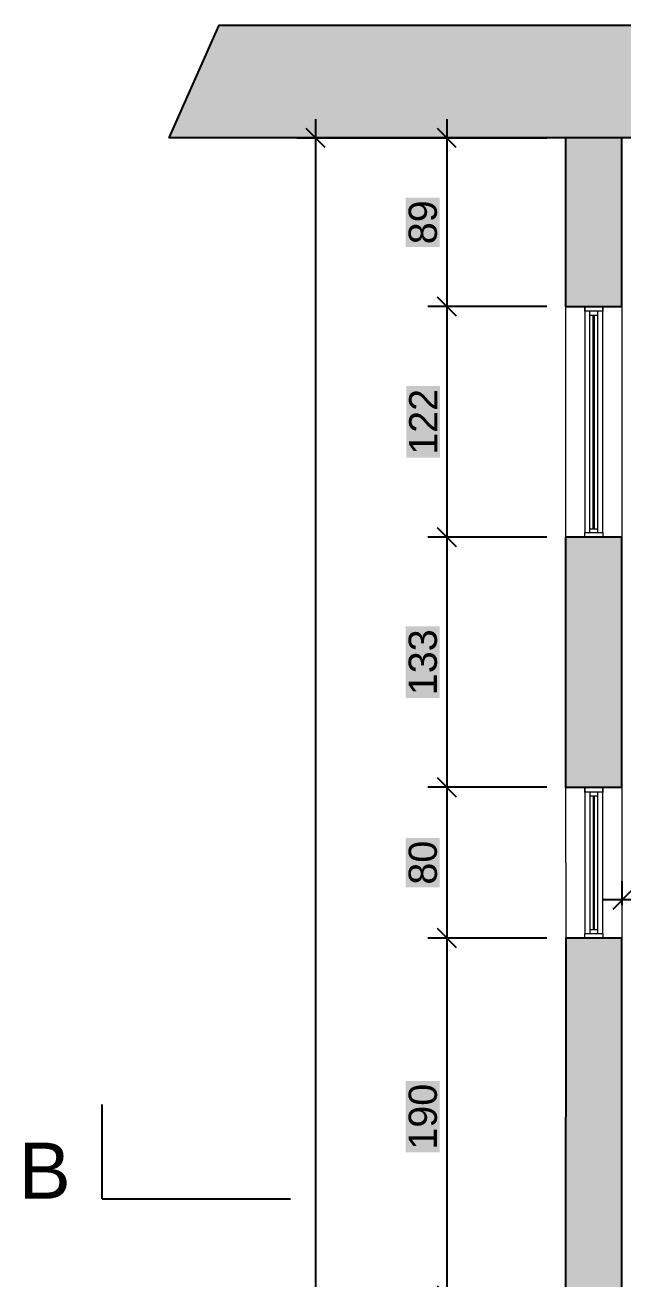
# Model space of a CAD drawing. Header units: millimetres. Extents: x 930 to 6336, y 2219 to 4338.
# Drawn here: x 4071 to 4388, y 3141 to 3806 of the extents above; entities that cross this region are included whole.
import ezdxf

# ---------------------------------------------------------------- set-up
doc = ezdxf.new("R2010")
doc.units = ezdxf.units.MM
doc.layers.add('dettagli', color=6, linetype='Continuous')
doc.layers.add('muri sezionati', color=1, linetype='Continuous')
doc.layers.add('QUOTE', color=3, linetype='Continuous', lineweight=9)
doc.layers.add('serramenti e scale', color=4, linetype='Continuous', lineweight=18)
doc.styles.get("Standard").update_dxf_attribs({"font": 'arial.ttf'})
doc.dimstyles.new('ook', dxfattribs={"dimtxt": 15, "dimasz": 10, "dimexe": 10, "dimexo": 10, "dimgap": 5, "dimtad": 1, "dimtoh": 1, "dimdec": 0, "dimzin": 0, "dimdsep": 46, "dimtxsty": 'Standard', "dimblk": 'OBLIQUE', "dimcen": 0.09, "dimdle": 10, "dimclrt": 3, "dimadec": 0, "dimazin": 0, "dimtfac": 1, "dimtdec": 0, "dimtofl": 0, "dimtmove": 0, "dimatfit": 3, "dimldrblk": 'OBLIQUE', "dimfxl": 1, "dimtfill": 2, "dimtfillclr": 250, "dimtolj": 1, "dimtzin": 0, "dimarcsym": 0})

# ---------------------------------------------------------------- blocks, each defined once
blk = doc.blocks.new('_Oblique')
at = {"color": 0, "linetype": 'ByBlock', "lineweight": -2}
blk.add_line((-0.5, -0.5), (0.5, 0.5), dxfattribs=at)
blk = doc.blocks.new('*D59')
at = {"layer": 'Defpoints', "color": 0, "transparency": 16777216}
for p in [(4357.58, 3746.51), (4225.06, 2457.21), (4357.79, 2457.21)]:
    blk.add_point(p, dxfattribs=at)
at = {"layer": 'QUOTE', "color": 0, "lineweight": -2, "transparency": 16777216}
for p, q in [((4225.06, 3756.51), (4225.06, 2447.21)), ((4347.58, 3746.51), (4215.06, 3746.51)), ((4347.79, 2457.21), (4215.06, 2457.21))]:
    blk.add_line(p, q, dxfattribs=at)
at = {"layer": 'QUOTE', "color": 0, "lineweight": -2, "transparency": 16777216, "xscale": 10, "yscale": 10, "zscale": 10}
for p, rotation in [((4225.06, 3746.51), 90), ((4225.06, 2457.21), 270)]:
    blk.add_blockref('_Oblique', p, dxfattribs=dict(at, rotation=rotation))
at = {"layer": 'QUOTE', "color": 3, "transparency": 16777216, "insert": (4212.39, 3101.86), "char_height": 15, "attachment_point": 5, "rotation": 90, "bg_fill": 1, "box_fill_scale": 1.1, "bg_fill_color": 250, "bg_fill_transparency": 0}
blk.add_mtext('\\A1;1300', dxfattribs=at)
blk = doc.blocks.new('*D44')
at = {"layer": 'Defpoints', "color": 0, "transparency": 16777216}
for p in [(4357.79, 3534.68), (4294.73, 3401.95), (4357.79, 3401.95)]:
    blk.add_point(p, dxfattribs=at)
at = {"layer": 'QUOTE', "color": 0, "lineweight": -2, "transparency": 16777216}
for p, q in [((4294.73, 3544.68), (4294.73, 3391.95)), ((4347.79, 3534.68), (4284.73, 3534.68)), ((4347.79, 3401.95), (4284.73, 3401.95))]:
    blk.add_line(p, q, dxfattribs=at)
at = {"layer": 'QUOTE', "color": 0, "lineweight": -2, "transparency": 16777216, "xscale": 10, "yscale": 10, "zscale": 10}
for p, rotation in [((4294.73, 3534.68), 90), ((4294.73, 3401.95), 270)]:
    blk.add_blockref('_Oblique', p, dxfattribs=dict(at, rotation=rotation))
at = {"layer": 'QUOTE', "color": 3, "transparency": 16777216, "insert": (4282.07, 3468.32), "char_height": 15, "attachment_point": 5, "rotation": 90, "bg_fill": 1, "box_fill_scale": 1.1, "bg_fill_color": 250, "bg_fill_transparency": 0}
blk.add_mtext('\\A1;133', dxfattribs=at)
blk = doc.blocks.new('*D45')
at = {"layer": 'Defpoints', "color": 0, "transparency": 16777216}
for p in [(4357.87, 3321.96), (4294.73, 3132.3), (4357.79, 3132.3)]:
    blk.add_point(p, dxfattribs=at)
at = {"layer": 'QUOTE', "color": 0, "lineweight": -2, "transparency": 16777216}
for p, q in [((4294.73, 3331.96), (4294.73, 3122.3)), ((4347.87, 3321.96), (4284.73, 3321.96)), ((4347.79, 3132.3), (4284.73, 3132.3))]:
    blk.add_line(p, q, dxfattribs=at)
at = {"layer": 'QUOTE', "color": 0, "lineweight": -2, "transparency": 16777216, "xscale": 10, "yscale": 10, "zscale": 10}
for p, rotation in [((4294.73, 3321.96), 90), ((4294.73, 3132.3), 270)]:
    blk.add_blockref('_Oblique', p, dxfattribs=dict(at, rotation=rotation))
at = {"layer": 'QUOTE', "color": 3, "transparency": 16777216, "insert": (4282.07, 3227.13), "char_height": 15, "attachment_point": 5, "rotation": 90, "bg_fill": 1, "box_fill_scale": 1.1, "bg_fill_color": 250, "bg_fill_transparency": 0}
blk.add_mtext('\\A1;190', dxfattribs=at)
blk = doc.blocks.new('*D46')
at = {"layer": 'Defpoints', "color": 0, "transparency": 16777216}
for p in [(4357.79, 3132.3), (4294.73, 2791.69), (4357.79, 2791.69)]:
    blk.add_point(p, dxfattribs=at)
at = {"layer": 'QUOTE', "color": 0, "lineweight": -2, "transparency": 16777216}
for p, q in [((4294.73, 3142.3), (4294.73, 2781.69)), ((4347.79, 3132.3), (4284.73, 3132.3)), ((4347.79, 2791.69), (4284.73, 2791.69))]:
    blk.add_line(p, q, dxfattribs=at)
at = {"layer": 'QUOTE', "color": 0, "lineweight": -2, "transparency": 16777216, "xscale": 10, "yscale": 10, "zscale": 10}
for p, rotation in [((4294.73, 3132.3), 90), ((4294.73, 2791.69), 270)]:
    blk.add_blockref('_Oblique', p, dxfattribs=dict(at, rotation=rotation))
at = {"layer": 'QUOTE', "color": 3, "transparency": 16777216, "insert": (4282.07, 2961.99), "char_height": 15, "attachment_point": 5, "rotation": 90, "bg_fill": 1, "box_fill_scale": 1.1, "bg_fill_color": 250, "bg_fill_transparency": 0}
blk.add_mtext('\\A1;341', dxfattribs=at)
blk = doc.blocks.new('*D25')
at = {"layer": 'Defpoints', "color": 0, "transparency": 16777216}
for p in [(4387.87, 3342.16), (4387.87, 3329.43), (4487.79, 3329.43)]:
    blk.add_point(p, dxfattribs=at)
at = {"layer": 'QUOTE', "color": 0, "lineweight": -2, "transparency": 16777216}
for p, q in [((4387.87, 3339.43), (4387.87, 3352.16)), ((4487.79, 3339.43), (4487.79, 3352.16)), ((4497.79, 3342.16), (4377.87, 3342.16))]:
    blk.add_line(p, q, dxfattribs=at)
at = {"layer": 'QUOTE', "color": 0, "lineweight": -2, "transparency": 16777216, "xscale": 10, "yscale": 10, "zscale": 10, "rotation": 180}
blk.add_blockref('_Oblique', (4387.87, 3342.16), dxfattribs=at)
at = {"layer": 'QUOTE', "color": 0, "lineweight": -2, "transparency": 16777216, "xscale": 10, "yscale": 10, "zscale": 10}
blk.add_blockref('_Oblique', (4487.79, 3342.16), dxfattribs=at)
at = {"layer": 'QUOTE', "color": 3, "transparency": 16777216, "insert": (4437.83, 3354.82), "char_height": 15, "attachment_point": 5, "bg_fill": 1, "box_fill_scale": 1.1, "bg_fill_color": 250, "bg_fill_transparency": 0}
blk.add_mtext('\\A1;100', dxfattribs=at)
blk = doc.blocks.new('*D26')
at = {"layer": 'Defpoints', "color": 0, "transparency": 16777216}
for p in [(4357.79, 3657.1), (4294.73, 3534.68), (4357.79, 3534.68)]:
    blk.add_point(p, dxfattribs=at)
at = {"layer": 'QUOTE', "color": 0, "lineweight": -2, "transparency": 16777216}
for p, q in [((4294.73, 3667.1), (4294.73, 3524.68)), ((4347.79, 3657.1), (4284.73, 3657.1)), ((4347.79, 3534.68), (4284.73, 3534.68))]:
    blk.add_line(p, q, dxfattribs=at)
at = {"layer": 'QUOTE', "color": 0, "lineweight": -2, "transparency": 16777216, "xscale": 10, "yscale": 10, "zscale": 10}
for p, rotation in [((4294.73, 3657.1), 90), ((4294.73, 3534.68), 270)]:
    blk.add_blockref('_Oblique', p, dxfattribs=dict(at, rotation=rotation))
at = {"layer": 'QUOTE', "color": 3, "transparency": 16777216, "insert": (4282.2, 3595.89), "char_height": 15, "attachment_point": 5, "rotation": 90, "bg_fill": 1, "box_fill_scale": 1.1, "bg_fill_color": 250, "bg_fill_transparency": 0}
blk.add_mtext('\\A1;122', dxfattribs=at)
blk = doc.blocks.new('*D27')
at = {"layer": 'Defpoints', "color": 0, "transparency": 16777216}
for p in [(4357.79, 3746.51), (4294.73, 3657.1), (4357.79, 3657.1)]:
    blk.add_point(p, dxfattribs=at)
at = {"layer": 'QUOTE', "color": 0, "lineweight": -2, "transparency": 16777216}
for p, q in [((4294.73, 3756.51), (4294.73, 3647.1)), ((4347.79, 3746.51), (4284.73, 3746.51)), ((4347.79, 3657.1), (4284.73, 3657.1))]:
    blk.add_line(p, q, dxfattribs=at)
at = {"layer": 'QUOTE', "color": 0, "lineweight": -2, "transparency": 16777216, "xscale": 10, "yscale": 10, "zscale": 10}
for p, rotation in [((4294.73, 3746.51), 90), ((4294.73, 3657.1), 270)]:
    blk.add_blockref('_Oblique', p, dxfattribs=dict(at, rotation=rotation))
at = {"layer": 'QUOTE', "color": 3, "transparency": 16777216, "insert": (4282.07, 3701.81), "char_height": 15, "attachment_point": 5, "rotation": 90, "bg_fill": 1, "box_fill_scale": 1.1, "bg_fill_color": 250, "bg_fill_transparency": 0}
blk.add_mtext('\\A1;89', dxfattribs=at)
blk = doc.blocks.new('*D28')
at = {"layer": 'Defpoints', "color": 0, "transparency": 16777216}
for p in [(4357.79, 3401.95), (4294.73, 3321.96), (4357.87, 3321.96)]:
    blk.add_point(p, dxfattribs=at)
at = {"layer": 'QUOTE', "color": 0, "lineweight": -2, "transparency": 16777216}
for p, q in [((4294.73, 3411.95), (4294.73, 3311.96)), ((4347.79, 3401.95), (4284.73, 3401.95)), ((4347.87, 3321.96), (4284.73, 3321.96))]:
    blk.add_line(p, q, dxfattribs=at)
at = {"layer": 'QUOTE', "color": 0, "lineweight": -2, "transparency": 16777216, "xscale": 10, "yscale": 10, "zscale": 10}
for p, rotation in [((4294.73, 3401.95), 90), ((4294.73, 3321.96), 270)]:
    blk.add_blockref('_Oblique', p, dxfattribs=dict(at, rotation=rotation))
at = {"layer": 'QUOTE', "color": 3, "transparency": 16777216, "insert": (4282.07, 3361.95), "char_height": 15, "attachment_point": 5, "rotation": 90, "bg_fill": 1, "box_fill_scale": 1.1, "bg_fill_color": 250, "bg_fill_transparency": 0}
blk.add_mtext('\\A1;80', dxfattribs=at)

msp = doc.modelspace()

# ---------------------------------------------------------------- hatches: boundary and pattern name
at = {"layer": 'muri sezionati'}
h = msp.add_hatch(color=256, dxfattribs=at)
h.dxf.hatch_style = 1
h.paths.add_polyline_path([(5362.89, 3806.47), (5362.89, 3806.47), (4173.65, 3806.47), (4147.02, 3746.63), (4553.25, 3746.63), (4553.25, 3771.47), (4673.25, 3771.47), (4673.28, 3746.63), (4702.31, 3746.63), (4702.33, 3771.47), (4822.33, 3771.47), (4822.33, 3746.63), (5362.89, 3746.63)])
h.paths.add_polyline_path([(4387.79, 3746.63), (4357.79, 3746.63), (4357.79, 3657.1), (4387.79, 3657.1)])
h.paths.add_polyline_path([(5017.66, 3746.63), (4988.31, 3746.63), (4988.38, 3657.1), (4998.51, 3657.1), (4998.51, 3657.1), (5008.11, 3657.1), (5017.7, 3657.11)])
h = msp.add_hatch(color=256, dxfattribs=at)
h.dxf.hatch_style = 1
h.paths.add_polyline_path([(4387.79, 3321.96), (4357.87, 3321.96), (4357.79, 3132.3), (4387.79, 3132.3)])
h.paths.add_polyline_path([(5017.76, 3534.68), (4988.31, 3534.68), (4988.31, 3313.85), (5017.86, 3313.85)])
h.paths.add_polyline_path([(5018.31, 3152.26), (4987.79, 3152.26), (4987.59, 2456.76), (5018.31, 2456.76)])
h.paths.add_polyline_path([(4808.31, 3139.84), (4888.31, 3139.84), (4888.31, 3142.23), (4487.79, 3142.23), (4487.79, 3139.84), (4567.79, 3139.84), (4567.79, 3134.36), (4487.79, 3134.36), (4487.79, 3132.23), (4763.31, 3132.23), (4763.31, 2791.69), (4768.31, 2791.69), (4768.31, 3132.23), (4888.31, 3132.23), (4888.31, 3134.36), (4808.31, 3134.36)])
h = msp.add_hatch(color=256, dxfattribs=at)
h.dxf.hatch_style = 1
h.paths.add_polyline_path([(4387.79, 3534.68), (4357.79, 3534.68), (4357.79, 3401.95), (4368.07, 3401.95), (4368.07, 3401.96), (4368.07, 3401.96), (4377.67, 3401.96), (4387.79, 3401.95)])

# ---------------------------------------------------------------- linework, layer by layer
at = {"layer": 'dettagli'}
for q in [(4111.75, 3233.63), (4211.75, 3183.63)]:
    msp.add_line((4111.75, 3183.63), q, dxfattribs=at)
at = {"layer": 'muri sezionati'}
for p, q in [((4173.65, 3806.47), (4147.02, 3746.63)), ((4173.65, 3806.47), (5362.89, 3806.47)), ((5362.89, 3746.63), (4147.02, 3746.63))]:
    msp.add_line(p, q, dxfattribs=at)
for points in [[(4357.79, 3746.63), (4357.79, 3657.1), (4387.79, 3657.1), (4387.79, 3746.63)], [(4357.79, 3534.68), (4357.79, 3401.95), (4387.79, 3401.95), (4387.79, 3534.68), (4357.79, 3534.68)], [(4357.79, 3132.3), (4387.79, 3132.3), (4387.79, 3321.96), (4357.87, 3321.96), (4357.79, 3132.3)]]:
    msp.add_lwpolyline(points, dxfattribs=at)
at = {"layer": 'serramenti e scale'}
for p, q in [((4357.79, 3657.1), (4357.79, 3534.68)), ((4367.99, 3657.1), (4368, 3537.18)), ((4372.74, 3654.6), (4370.74, 3654.6)), ((4387.79, 3657.1), (4387.79, 3534.68)), ((4357.79, 3401.95), (4357.87, 3321.96)), ((4368.07, 3401.96), (4368.07, 3324.46)), ((4387.79, 3401.95), (4387.79, 3321.96)), ((4368.07, 3324.46), (4377.67, 3324.46)), ((4368.07, 3321.96), (4368.07, 3324.46)), ((4377.67, 3324.46), (4377.67, 3321.96))]:
    msp.add_line(p, q, dxfattribs=at)
at = {"layer": 'serramenti e scale', "lineweight": 0}
for p, q in [((4370.74, 3537.18), (4370.73, 3654.6)), ((4374.74, 3654.6), (4374.75, 3537.18)), ((4377.6, 3537.18), (4377.59, 3657.11)), ((4370.74, 3652.6), (4374.74, 3652.6)), ((4370.74, 3652.6), (4374.74, 3652.6)), ((4372.49, 3539.18), (4372.49, 3652.6)), ((4372.99, 3652.6), (4372.99, 3539.18)), ((4367.99, 3534.68), (4367.99, 3537.18)), ((4367.99, 3537.18), (4377.59, 3537.18)), ((4370.74, 3539.18), (4374.74, 3539.18)), ((4377.59, 3537.18), (4377.59, 3534.68)), ((4377.68, 3324.46), (4377.67, 3401.96)), ((4370.81, 3324.46), (4370.81, 3399.46)), ((4370.82, 3397.46), (4374.82, 3397.46)), ((4370.82, 3397.46), (4374.82, 3397.46)), ((4372.57, 3326.46), (4372.57, 3397.46)), ((4373.07, 3397.46), (4373.07, 3326.46)), ((4374.82, 3399.46), (4374.82, 3324.46)), ((4368.07, 3321.96), (4368.07, 3324.46)), ((4368.07, 3324.46), (4377.67, 3324.46)), ((4370.82, 3326.46), (4374.82, 3326.46)), ((4377.67, 3324.46), (4377.67, 3321.96))]:
    msp.add_line(p, q, dxfattribs=at)
for points in [[(4367.99, 3654.6), (4367.99, 3657.1), (4377.59, 3657.1), (4377.59, 3654.6)], [(4368.07, 3399.46), (4368.07, 3401.96), (4377.67, 3401.96), (4377.67, 3399.46)]]:
    msp.add_lwpolyline(points, close=True, dxfattribs=at)
at = {"layer": 'serramenti e scale'}
for points in [[(4367.99, 3657.1), (4377.59, 3657.1), (4377.59, 3654.6), (4367.99, 3654.6)], [(4368.07, 3401.96), (4377.67, 3401.96), (4377.67, 3399.46), (4368.07, 3399.46)]]:
    msp.add_lwpolyline(points, close=True, dxfattribs=at)

# ---------------------------------------------------------------- texts
at = {"layer": 'dettagli'}
msp.add_text('B', height=29.74, rotation=360, dxfattribs=at).set_placement((4067.32, 3183.63))

# ---------------------------------------------------------------- dimensions: what is measured, and where the dimension line sits
at = {"layer": 'QUOTE'}
dim = msp.add_linear_dim(base=(4225.06, 2457.21), p1=(4357.58, 3746.51), p2=(4357.79, 2457.21), angle=90, text='1300', dimstyle='ook', dxfattribs=at)
dim.commit()
dim.dimension.update_dxf_attribs({"geometry": '*D59', "text_midpoint": (4212.39, 3101.86)})
for base, p1, p2, picture, middle in [((4294.73, 3657.1), (4357.79, 3746.51), (4357.79, 3657.1), '*D27', (4282.07, 3701.81)), ((4294.73, 3534.68), (4357.79, 3657.1), (4357.79, 3534.68), '*D26', (4282.2, 3595.89)), ((4294.73, 3401.95), (4357.79, 3534.68), (4357.79, 3401.95), '*D44', (4282.07, 3468.32)), ((4294.73, 3321.96), (4357.79, 3401.95), (4357.87, 3321.96), '*D28', (4282.07, 3361.95)), ((4294.73, 3132.3), (4357.87, 3321.96), (4357.79, 3132.3), '*D45', (4282.07, 3227.13)), ((4294.73, 2791.69), (4357.79, 3132.3), (4357.79, 2791.69), '*D46', (4282.07, 2961.99))]:
    dim = msp.add_linear_dim(base=base, p1=p1, p2=p2, angle=90, dimstyle='ook', dxfattribs=at)
    dim.commit()
    dim.dimension.update_dxf_attribs({"geometry": picture, "text_midpoint": middle})
dim = msp.add_linear_dim(base=(4387.87, 3342.16), p1=(4487.79, 3329.43), p2=(4387.87, 3329.43), dimstyle='ook', dxfattribs=at)
dim.commit()
dim.dimension.update_dxf_attribs({"geometry": '*D25', "text_midpoint": (4437.83, 3354.82)})

doc.saveas('drawing.dxf')
